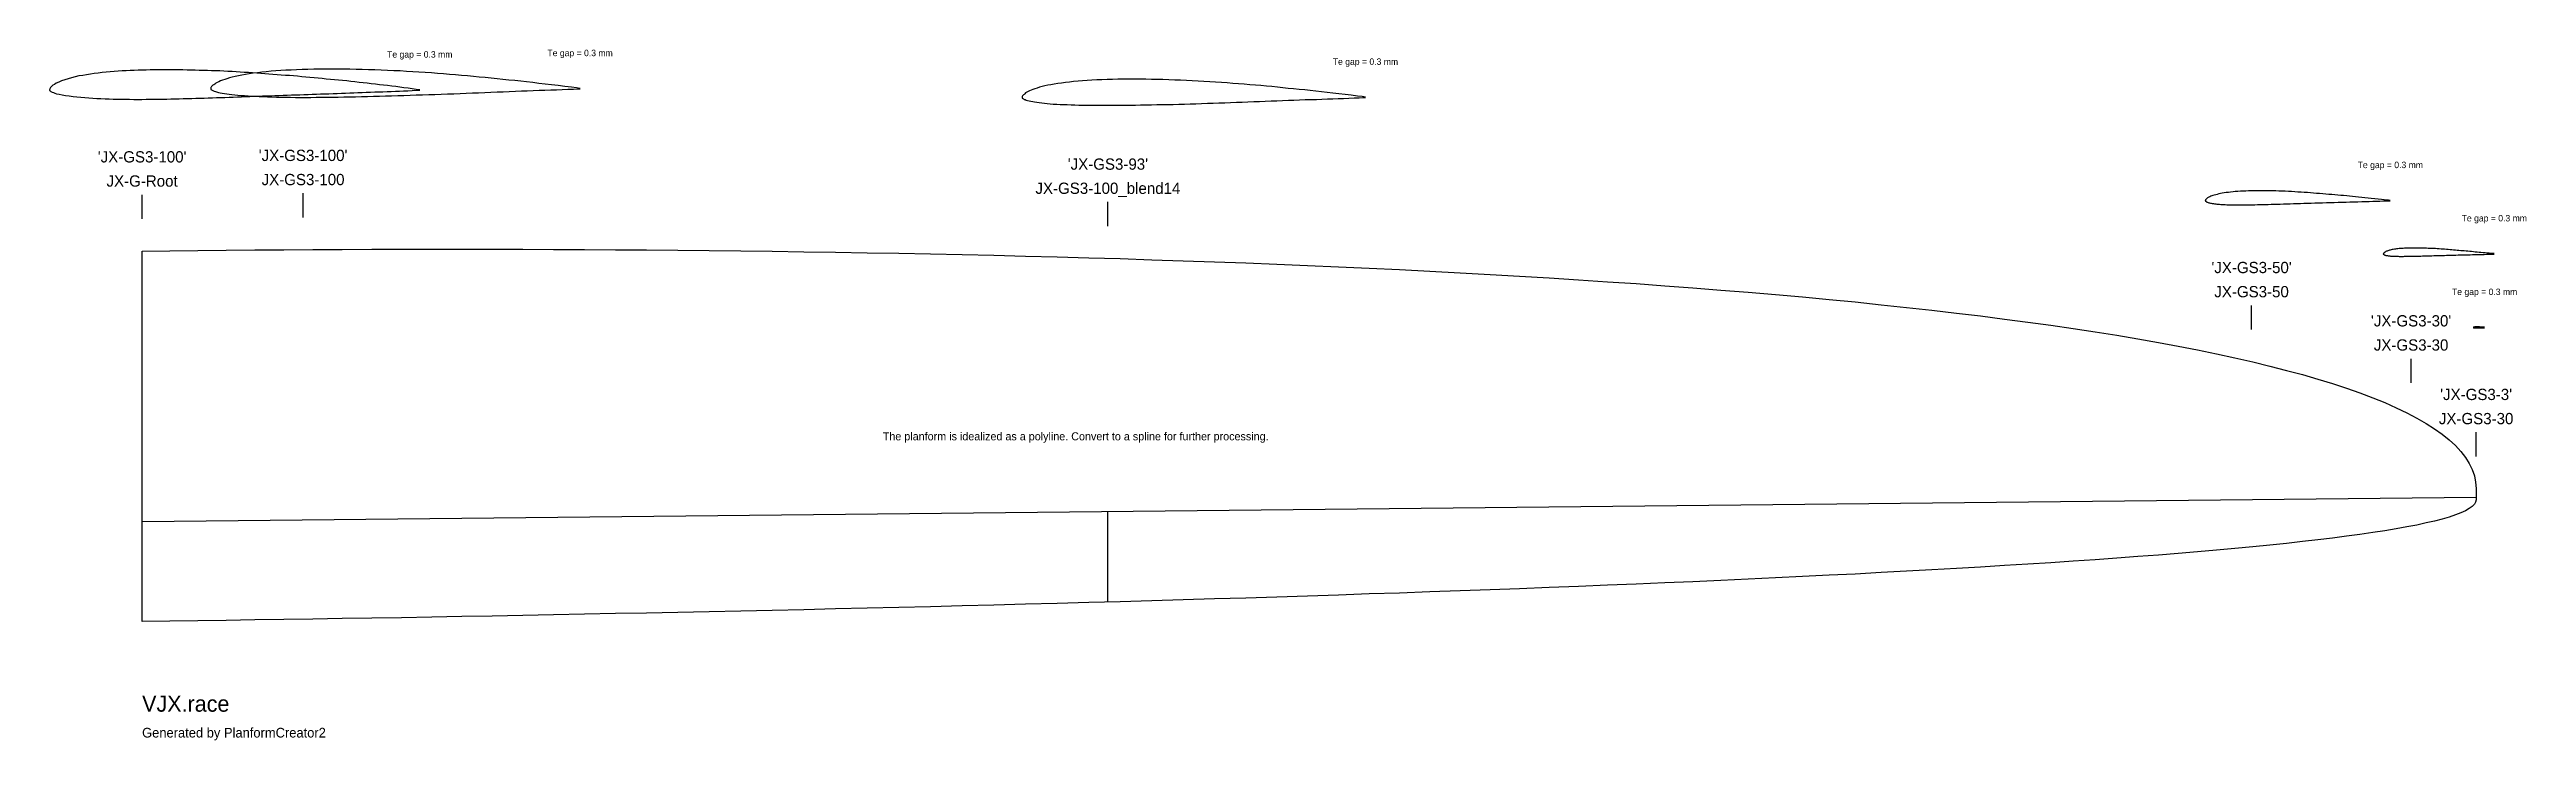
# Model space of a CAD drawing. Header units: metres. Extents: x -58 to 1481, y -74 to 355.
import ezdxf
from ezdxf.enums import TextEntityAlignment as Align

# ---------------------------------------------------------------- set-up
doc = ezdxf.new("R2010")
doc.units = ezdxf.units.M

msp = doc.modelspace()

# ---------------------------------------------------------------- linework, layer by layer
for points in [[(172.5, 330.1), (170.3, 330.4), (167.8, 330.8), (165.2, 331.1), (162.7, 331.4), (160.1, 331.8), (157.6, 332.1), (155.1, 332.4), (152.5, 332.7), (150, 333), (147.5, 333.3), (144.9, 333.6), (142.4, 333.9), (139.8, 334.2), (137.3, 334.5), (134.8, 334.7), (132.2, 335), (129.7, 335.3), (127.1, 335.6), (124.6, 335.8), (122, 336.1), (119.5, 336.3), (117, 336.6), (114.4, 336.8), (111.9, 337.1), (109.3, 337.3), (106.8, 337.6), (104.2, 337.8), (101.7, 338), (99.2, 338.2), (96.6, 338.5), (94.1, 338.7), (91.5, 338.9), (89, 339.1), (86.4, 339.3), (83.9, 339.5), (81.3, 339.7), (78.8, 339.9), (76.2, 340.1), (73.7, 340.3), (71.2, 340.4), (68.6, 340.6), (66.1, 340.8), (63.5, 340.9), (61, 341.1), (58.4, 341.2), (55.9, 341.4), (53.3, 341.5), (50.8, 341.6), (48.2, 341.8), (45.7, 341.9), (43.2, 342), (40.6, 342.1), (38.1, 342.2), (35.5, 342.2), (33, 342.3), (30.4, 342.4), (27.9, 342.4), (25.4, 342.5), (22.8, 342.5), (20.3, 342.5), (17.8, 342.5), (15.2, 342.5), (12.7, 342.5), (10.2, 342.5), (7.7, 342.5), (5.1, 342.5), (2.6, 342.4), (0.1, 342.4), (-2.4, 342.3), (-4.9, 342.2), (-7.4, 342.1), (-9.9, 341.9), (-12.4, 341.8), (-14.9, 341.6), (-17.4, 341.5), (-19.9, 341.3), (-22.3, 341), (-24.8, 340.8), (-27.2, 340.5), (-29.7, 340.2), (-32.1, 339.9), (-34.5, 339.5), (-36.9, 339.1), (-39.2, 338.7), (-41.5, 338.2), (-43.8, 337.6), (-46, 337), (-48.1, 336.4), (-50.1, 335.7), (-51.8, 334.9), (-53.3, 334.2), (-54.5, 333.5), (-55.4, 332.9), (-56, 332.4), (-56.5, 331.9), (-56.9, 331.5), (-57.1, 331.2), (-57.3, 330.8), (-57.4, 330.5), (-57.5, 330.2), (-57.5, 330), (-57.5, 329.9), (-57.4, 329.7), (-57.3, 329.5), (-57, 329.3), (-56.7, 329.1), (-56.3, 328.8), (-55.8, 328.6), (-55.1, 328.4), (-54.2, 328.1), (-53.1, 327.7), (-51.6, 327.4), (-49.7, 327), (-47.6, 326.6), (-45.3, 326.3), (-42.9, 326), (-40.5, 325.7), (-38, 325.5), (-35.6, 325.3), (-33.1, 325.1), (-30.6, 324.9), (-28.1, 324.8), (-25.6, 324.7), (-23, 324.6), (-20.5, 324.5), (-18, 324.4), (-15.4, 324.4), (-12.9, 324.3), (-10.3, 324.3), (-7.8, 324.3), (-5.2, 324.2), (-2.7, 324.2), (-0.1, 324.2), (2.5, 324.3), (5, 324.3), (7.6, 324.3), (10.2, 324.3), (12.7, 324.4), (15.3, 324.4), (17.9, 324.5), (20.4, 324.5), (23, 324.6), (25.6, 324.7), (28.2, 324.7), (30.8, 324.8), (33.3, 324.9), (35.9, 324.9), (38.5, 325), (41.1, 325.1), (43.7, 325.2), (46.2, 325.3), (48.8, 325.4), (51.4, 325.4), (54, 325.5), (56.6, 325.6), (59.2, 325.7), (61.7, 325.8), (64.3, 325.9), (66.9, 326), (69.5, 326.1), (72.1, 326.2), (74.7, 326.3), (77.2, 326.3), (79.8, 326.4), (82.4, 326.5), (85, 326.6), (87.6, 326.7), (90.2, 326.8), (92.8, 326.9), (95.4, 327), (97.9, 327.1), (100.5, 327.2), (103.1, 327.3), (105.7, 327.4), (108.3, 327.5), (110.9, 327.6), (113.5, 327.6), (116, 327.7), (118.6, 327.8), (121.2, 327.9), (123.8, 328), (126.4, 328.1), (129, 328.2), (131.5, 328.3), (134.1, 328.4), (136.7, 328.5), (139.3, 328.6), (141.9, 328.7), (144.5, 328.8), (147, 328.9), (149.6, 328.9), (152.2, 329), (154.8, 329.1), (157.4, 329.2), (159.9, 329.3), (162.5, 329.4), (165.1, 329.5), (167.7, 329.6), (170.3, 329.8), (172.5, 329.9)], [(272.1, 331), (269.8, 331.3), (266.8, 331.7), (262.6, 332.2), (258.4, 332.7), (254.3, 333.2), (250.4, 333.7), (246.5, 334.1), (242.7, 334.6), (238.9, 335), (235.2, 335.4), (231.5, 335.8), (227.8, 336.2), (224.1, 336.6), (220.5, 337), (216.8, 337.3), (213.2, 337.7), (209.5, 338), (205.9, 338.4), (202.2, 338.7), (198.5, 339.1), (194.8, 339.4), (191, 339.7), (187.3, 340), (183.5, 340.3), (179.7, 340.6), (175.8, 340.8), (172, 341.1), (168.1, 341.3), (164.2, 341.5), (160.3, 341.8), (156.4, 342), (152.5, 342.2), (148.6, 342.3), (144.6, 342.5), (140.7, 342.6), (136.8, 342.7), (132.9, 342.8), (129.1, 342.9), (125.2, 343), (121.4, 343), (117.6, 343), (113.9, 343), (110.2, 343), (106.6, 342.9), (103, 342.8), (99.5, 342.7), (96, 342.6), (92.7, 342.4), (89.4, 342.3), (86.2, 342.1), (83.1, 341.8), (80.1, 341.6), (77.1, 341.3), (74.3, 341), (71.6, 340.7), (69, 340.4), (66.6, 340), (64.2, 339.6), (62, 339.2), (59.9, 338.8), (57.9, 338.4), (56, 337.9), (54.3, 337.5), (52.7, 337), (51.3, 336.6), (49.9, 336.1), (48.7, 335.6), (47.6, 335.1), (46.7, 334.6), (45.8, 334.2), (45.1, 333.7), (44.5, 333.3), (43.9, 332.9), (43.5, 332.5), (43.2, 332.1), (43, 331.8), (42.8, 331.5), (42.7, 331.2), (42.6, 331), (42.6, 330.9), (42.7, 330.7), (42.8, 330.4), (43.1, 330.1), (43.5, 329.9), (44, 329.6), (44.7, 329.3), (45.5, 329), (46.3, 328.8), (47.4, 328.5), (48.5, 328.3), (49.7, 328), (51.1, 327.8), (52.6, 327.6), (54.1, 327.4), (55.8, 327.2), (57.6, 327), (59.5, 326.8), (61.5, 326.6), (63.6, 326.5), (65.8, 326.3), (68, 326.2), (70.4, 326.1), (72.8, 326), (75.4, 325.9), (78, 325.8), (80.7, 325.7), (83.5, 325.6), (86.3, 325.6), (89.2, 325.5), (92.2, 325.5), (95.3, 325.4), (98.4, 325.4), (101.6, 325.4), (104.9, 325.4), (108.2, 325.5), (111.5, 325.5), (114.9, 325.5), (118.4, 325.6), (121.9, 325.6), (125.4, 325.7), (129, 325.7), (132.6, 325.8), (136.3, 325.9), (140, 326), (143.7, 326.1), (147.4, 326.2), (151.2, 326.3), (155, 326.4), (158.8, 326.5), (162.6, 326.6), (166.5, 326.8), (170.3, 326.9), (174.2, 327), (178.1, 327.2), (181.9, 327.3), (185.8, 327.5), (189.7, 327.6), (193.6, 327.7), (197.5, 327.9), (201.3, 328), (205.2, 328.2), (209, 328.3), (212.9, 328.5), (216.7, 328.6), (220.5, 328.8), (224.3, 328.9), (228.1, 329.1), (231.9, 329.2), (235.6, 329.4), (239.3, 329.5), (243, 329.6), (246.7, 329.8), (250.3, 329.9), (253.9, 330.1), (257.5, 330.2), (261, 330.3), (264.5, 330.5), (268, 330.6), (270.4, 330.7), (272.1, 330.7)], [(760, 325.6), (758, 325.9), (755.1, 326.2), (751.2, 326.7), (747.3, 327.2), (743.5, 327.6), (739.8, 328), (736.2, 328.4), (732.7, 328.8), (729.2, 329.2), (725.7, 329.6), (722.3, 330), (718.8, 330.3), (715.4, 330.7), (712, 331), (708.7, 331.4), (705.3, 331.7), (701.9, 332.1), (698.5, 332.4), (695, 332.7), (691.6, 333), (688.1, 333.3), (684.6, 333.6), (681.1, 333.9), (677.6, 334.1), (674.1, 334.4), (670.5, 334.6), (666.9, 334.9), (663.3, 335.1), (659.7, 335.3), (656.1, 335.5), (652.4, 335.7), (648.8, 335.9), (645.2, 336.1), (641.5, 336.2), (637.9, 336.3), (634.2, 336.5), (630.6, 336.6), (627, 336.6), (623.5, 336.7), (619.9, 336.7), (616.4, 336.7), (612.9, 336.7), (609.5, 336.7), (606.1, 336.7), (602.8, 336.6), (599.5, 336.5), (596.3, 336.4), (593.2, 336.3), (590.1, 336.1), (587.2, 335.9), (584.3, 335.7), (581.5, 335.5), (578.7, 335.2), (576.1, 334.9), (573.6, 334.7), (571.2, 334.3), (568.9, 334), (566.7, 333.7), (564.6, 333.3), (562.7, 332.9), (560.8, 332.5), (559.1, 332.1), (557.5, 331.7), (556, 331.2), (554.7, 330.8), (553.4, 330.4), (552.3, 329.9), (551.3, 329.5), (550.4, 329), (549.6, 328.6), (548.9, 328.2), (548.3, 327.7), (547.9, 327.3), (547.5, 327), (547.2, 326.6), (547, 326.3), (546.8, 326), (546.7, 325.8), (546.7, 325.6), (546.7, 325.5), (546.7, 325.3), (546.8, 325), (547.1, 324.8), (547.5, 324.5), (547.9, 324.2), (548.6, 324), (549.3, 323.7), (550.1, 323.5), (551, 323.2), (552.1, 323), (553.3, 322.8), (554.5, 322.6), (555.9, 322.4), (557.4, 322.2), (558.9, 322), (560.6, 321.8), (562.3, 321.6), (564.2, 321.5), (566.1, 321.3), (568.2, 321.2), (570.3, 321.1), (572.5, 321), (574.7, 320.9), (577.1, 320.8), (579.5, 320.7), (582, 320.6), (584.6, 320.6), (587.3, 320.5), (590, 320.5), (592.8, 320.5), (595.6, 320.5), (598.5, 320.5), (601.5, 320.5), (604.5, 320.5), (607.6, 320.5), (610.7, 320.5), (613.9, 320.6), (617.1, 320.6), (620.3, 320.7), (623.6, 320.7), (627, 320.8), (630.3, 320.9), (633.7, 320.9), (637.2, 321), (640.6, 321.1), (644.1, 321.2), (647.6, 321.3), (651.1, 321.4), (654.7, 321.5), (658.2, 321.6), (661.8, 321.8), (665.4, 321.9), (669, 322), (672.6, 322.1), (676.2, 322.3), (679.8, 322.4), (683.4, 322.5), (687, 322.7), (690.6, 322.8), (694.2, 322.9), (697.8, 323.1), (701.4, 323.2), (705, 323.3), (708.5, 323.5), (712.1, 323.6), (715.6, 323.7), (719.1, 323.8), (722.6, 324), (726.1, 324.1), (729.6, 324.2), (733, 324.4), (736.4, 324.5), (739.8, 324.6), (743.1, 324.7), (746.4, 324.8), (749.7, 325), (753, 325.1), (756.2, 325.2), (758.4, 325.3), (760, 325.3)], [(0, 250), (0, 265)], [(100, 250.9), (100, 265.9)], [(1396.7, 261.5), (1395.6, 261.6), (1394.4, 261.7), (1392.9, 261.9), (1391.2, 262.1), (1389.1, 262.3), (1387, 262.5), (1384.9, 262.7), (1382.9, 262.9), (1380.9, 263.1), (1379, 263.3), (1377, 263.5), (1375.1, 263.7), (1373.3, 263.8), (1371.4, 264), (1369.6, 264.2), (1367.7, 264.4), (1365.9, 264.6), (1364, 264.7), (1362.2, 264.9), (1360.3, 265.1), (1358.5, 265.2), (1356.6, 265.4), (1354.7, 265.5), (1352.8, 265.7), (1350.9, 265.8), (1349, 266), (1347.1, 266.1), (1345.2, 266.3), (1343.2, 266.4), (1341.3, 266.5), (1339.3, 266.6), (1337.3, 266.8), (1335.3, 266.9), (1333.4, 267), (1331.4, 267.1), (1329.4, 267.1), (1327.4, 267.2), (1325.5, 267.3), (1323.5, 267.3), (1321.6, 267.4), (1319.7, 267.4), (1317.8, 267.4), (1315.9, 267.4), (1314, 267.4), (1312.2, 267.4), (1310.4, 267.3), (1308.6, 267.3), (1306.9, 267.2), (1305.2, 267.2), (1303.6, 267.1), (1302, 267), (1300.4, 266.9), (1299, 266.7), (1297.5, 266.6), (1296.1, 266.4), (1294.8, 266.3), (1293.5, 266.1), (1292.3, 265.9), (1291.2, 265.7), (1290.1, 265.5), (1289.1, 265.2), (1288.2, 265), (1287.3, 264.8), (1286.5, 264.5), (1285.8, 264.3), (1285.1, 264), (1284.5, 263.7), (1284, 263.5), (1283.5, 263.2), (1283.1, 263), (1282.8, 262.7), (1282.5, 262.5), (1282.2, 262.3), (1282.1, 262.1), (1281.9, 261.9), (1281.8, 261.7), (1281.8, 261.5), (1281.7, 261.5), (1281.7, 261.4), (1281.7, 261.3), (1281.7, 261.2), (1281.8, 261.1), (1281.8, 261), (1282, 260.9), (1282.2, 260.7), (1282.4, 260.6), (1282.7, 260.4), (1283.1, 260.3), (1283.5, 260.2), (1283.9, 260), (1284.4, 259.9), (1285, 259.8), (1285.5, 259.7), (1286.1, 259.6), (1286.8, 259.5), (1287.5, 259.4), (1288.2, 259.3), (1288.9, 259.2), (1289.7, 259.2), (1290.5, 259.1), (1291.4, 259), (1292.2, 259), (1293.1, 258.9), (1294.1, 258.9), (1295.1, 258.8), (1296.1, 258.8), (1297.1, 258.8), (1298.2, 258.8), (1299.3, 258.7), (1300.5, 258.7), (1301.7, 258.7), (1302.9, 258.7), (1304.1, 258.7), (1305.5, 258.7), (1306.8, 258.7), (1308.2, 258.8), (1309.6, 258.8), (1311.1, 258.8), (1312.6, 258.8), (1314.2, 258.9), (1315.8, 258.9), (1317.4, 258.9), (1319.1, 259), (1320.9, 259), (1322.7, 259.1), (1324.5, 259.1), (1326.4, 259.2), (1328.3, 259.2), (1330.3, 259.3), (1332.3, 259.3), (1334.4, 259.4), (1336.5, 259.5), (1338.6, 259.5), (1340.8, 259.6), (1343, 259.7), (1345.3, 259.7), (1347.6, 259.8), (1349.9, 259.9), (1352.2, 259.9), (1354.6, 260), (1357, 260.1), (1359.4, 260.2), (1361.9, 260.2), (1364.3, 260.3), (1366.7, 260.4), (1369.2, 260.4), (1371.6, 260.5), (1374.1, 260.6), (1376.5, 260.6), (1378.9, 260.7), (1381.2, 260.8), (1383.6, 260.8), (1385.8, 260.9), (1388.1, 261), (1390.2, 261), (1392.1, 261.1), (1393.7, 261.1), (1394.9, 261.1), (1395.9, 261.2), (1396.7, 261.2)], [(600, 245.5), (600, 260.5)], [(0, 0), (0, 230), (17.2, 230.2), (34.7, 230.4), (52.3, 230.5), (70, 230.7), (88, 230.8), (106.1, 230.9), (124.3, 231), (142.7, 231.1), (161.2, 231.1), (179.9, 231.2), (198.7, 231.2), (217.5, 231.1), (236.5, 231.1), (255.6, 231), (274.8, 230.9), (294.1, 230.8), (313.4, 230.7), (332.9, 230.5), (352.3, 230.3), (371.9, 230.1), (391.4, 229.9), (411, 229.6), (430.7, 229.3), (450.4, 229), (470.1, 228.6), (489.7, 228.2), (509.4, 227.8), (529.1, 227.4), (548.8, 226.9), (568.5, 226.4), (588.1, 225.8), (607.7, 225.3), (627.3, 224.6), (646.8, 224), (666.2, 223.3), (685.6, 222.6), (704.9, 221.8), (724.1, 221), (743.3, 220.2), (762.3, 219.4), (781.2, 218.5), (800.1, 217.5), (818.8, 216.5), (837.4, 215.5), (855.8, 214.4), (874.2, 213.3), (892.3, 212.2), (910.3, 211), (928.2, 209.8), (945.9, 208.5), (963.4, 207.2), (980.7, 205.8), (997.8, 204.4), (1014.8, 203), (1031.5, 201.5), (1048, 200), (1064.3, 198.4), (1080.4, 196.7), (1096.2, 195), (1111.8, 193.3), (1127.1, 191.5), (1142.2, 189.7), (1157, 187.8), (1171.5, 185.9), (1185.8, 183.9), (1199.7, 181.9), (1213.4, 179.8), (1226.8, 177.7), (1239.8, 175.5), (1252.6, 173.2), (1265, 170.9), (1277, 168.6), (1288.8, 166.1), (1300.2, 163.7), (1311.2, 161.2), (1321.9, 158.6), (1332.2, 155.9), (1342.1, 153.3), (1351.6, 150.5), (1360.8, 147.7), (1369.5, 144.8), (1377.8, 141.9), (1385.8, 138.9), (1393.3, 135.9), (1400.3, 132.7), (1407, 129.6), (1413.2, 126.3), (1418.9, 123), (1424.2, 119.7), (1429, 116.3), (1433.3, 112.8), (1437.2, 109.2), (1440.5, 105.6), (1443.4, 101.9), (1445.7, 98.2), (1447.6, 94.3), (1448.9, 90.5), (1449.7, 86.5), (1450, 82.5), (1450, 75.5), (1449.7, 74.1), (1448.9, 72.8), (1447.6, 71.4), (1445.7, 70.1), (1443.4, 68.8), (1440.5, 67.5), (1437.2, 66.2), (1433.3, 64.9), (1429, 63.6), (1424.2, 62.4), (1418.9, 61.2), (1413.2, 59.9), (1407, 58.7), (1400.3, 57.6), (1393.3, 56.4), (1385.8, 55.2), (1377.8, 54.1), (1369.5, 52.9), (1360.8, 51.8), (1351.6, 50.7), (1342.1, 49.6), (1332.2, 48.5), (1321.9, 47.5), (1311.2, 46.4), (1300.2, 45.4), (1288.8, 44.3), (1277, 43.3), (1265, 42.3), (1252.6, 41.3), (1239.8, 40.3), (1226.8, 39.4), (1213.4, 38.4), (1199.7, 37.5), (1185.8, 36.5), (1171.5, 35.6), (1157, 34.7), (1142.2, 33.8), (1127.1, 32.9), (1111.8, 32.1), (1096.2, 31.2), (1080.4, 30.4), (1064.3, 29.5), (1048, 28.7), (1031.5, 27.9), (1014.8, 27.1), (997.8, 26.3), (980.7, 25.5), (963.4, 24.7), (945.9, 24), (928.2, 23.2), (910.3, 22.5), (892.3, 21.8), (874.2, 21.1), (855.8, 20.4), (837.4, 19.7), (818.8, 19), (800.1, 18.4), (781.2, 17.7), (762.3, 17.1), (743.3, 16.4), (724.1, 15.8), (704.9, 15.2), (685.6, 14.6), (666.2, 14), (646.8, 13.4), (627.3, 12.9), (607.7, 12.3), (588.1, 11.8), (568.5, 11.2), (548.8, 10.7), (529.1, 10.2), (509.4, 9.7), (489.7, 9.2), (470.1, 8.7), (450.4, 8.2), (430.7, 7.8), (411, 7.3), (391.4, 6.9), (371.9, 6.5), (352.3, 6), (332.9, 5.6), (313.4, 5.2), (294.1, 4.9), (274.8, 4.5), (255.6, 4.1), (236.5, 3.7), (217.5, 3.4), (198.7, 3.1), (179.9, 2.7), (161.2, 2.4), (142.7, 2.1), (124.3, 1.8), (106.1, 1.5), (88, 1.2), (70, 1), (52.3, 0.7), (34.7, 0.5), (17.2, 0.2), (0, 0)], [(1461.3, 228.4), (1460.6, 228.4), (1459.6, 228.5), (1458.2, 228.6), (1456.9, 228.8), (1455.6, 228.9), (1454.3, 229), (1453, 229.1), (1451.8, 229.2), (1450.6, 229.3), (1449.4, 229.4), (1448.3, 229.5), (1447.1, 229.7), (1446, 229.8), (1444.9, 229.9), (1443.8, 230), (1442.6, 230.1), (1441.5, 230.1), (1440.4, 230.2), (1439.3, 230.3), (1438.2, 230.4), (1437.1, 230.5), (1436, 230.6), (1434.9, 230.7), (1433.8, 230.8), (1432.7, 230.9), (1431.5, 231), (1430.4, 231.1), (1429.3, 231.2), (1428.2, 231.2), (1427, 231.3), (1425.9, 231.4), (1424.8, 231.5), (1423.6, 231.5), (1422.5, 231.6), (1421.4, 231.7), (1420.3, 231.7), (1419.2, 231.8), (1418, 231.8), (1416.9, 231.8), (1415.8, 231.9), (1414.7, 231.9), (1413.7, 231.9), (1412.6, 231.9), (1411.6, 231.9), (1410.5, 231.9), (1409.5, 231.9), (1408.5, 231.9), (1407.5, 231.9), (1406.6, 231.8), (1405.6, 231.8), (1404.7, 231.7), (1403.8, 231.7), (1403, 231.6), (1402.2, 231.5), (1401.4, 231.4), (1400.6, 231.3), (1399.9, 231.2), (1399.2, 231.1), (1398.5, 231), (1397.8, 230.9), (1397.2, 230.8), (1396.7, 230.6), (1396.1, 230.5), (1395.7, 230.3), (1395.2, 230.2), (1394.8, 230), (1394.4, 229.9), (1394, 229.7), (1393.7, 229.6), (1393.5, 229.4), (1393.2, 229.3), (1393, 229.1), (1392.8, 229), (1392.7, 228.8), (1392.6, 228.7), (1392.5, 228.6), (1392.4, 228.4), (1392.4, 228.3), (1392.3, 228.3), (1392.3, 228.2), (1392.3, 228.1), (1392.4, 228), (1392.5, 228), (1392.6, 227.9), (1392.7, 227.8), (1392.8, 227.7), (1393, 227.6), (1393.2, 227.5), (1393.5, 227.5), (1393.7, 227.4), (1394, 227.3), (1394.3, 227.3), (1394.6, 227.2), (1394.9, 227.2), (1395.3, 227.1), (1395.6, 227.1), (1396, 227), (1396.4, 227), (1396.8, 226.9), (1397.3, 226.9), (1397.7, 226.9), (1398.2, 226.9), (1398.7, 226.8), (1399.2, 226.8), (1399.8, 226.8), (1400.3, 226.8), (1400.9, 226.8), (1401.5, 226.8), (1402.1, 226.7), (1402.8, 226.7), (1403.5, 226.7), (1404.2, 226.7), (1404.9, 226.7), (1405.6, 226.8), (1406.4, 226.8), (1407.2, 226.8), (1408, 226.8), (1408.8, 226.8), (1409.7, 226.8), (1410.6, 226.8), (1411.6, 226.9), (1412.5, 226.9), (1413.5, 226.9), (1414.5, 226.9), (1415.6, 226.9), (1416.6, 227), (1417.7, 227), (1418.9, 227), (1420, 227.1), (1421.2, 227.1), (1422.4, 227.1), (1423.7, 227.2), (1425, 227.2), (1426.3, 227.2), (1427.6, 227.3), (1428.9, 227.3), (1430.3, 227.3), (1431.7, 227.4), (1433.1, 227.4), (1434.5, 227.4), (1435.9, 227.5), (1437.4, 227.5), (1438.9, 227.6), (1440.3, 227.6), (1441.8, 227.6), (1443.3, 227.7), (1444.8, 227.7), (1446.3, 227.7), (1447.7, 227.8), (1449.2, 227.8), (1450.6, 227.8), (1452.1, 227.9), (1453.5, 227.9), (1454.9, 227.9), (1456.2, 228), (1457.5, 228), (1458.8, 228), (1460, 228), (1460.8, 228), (1461.3, 228.1)], [(1310.5, 181.3), (1310.5, 196.3)], [(1455.3, 182.7), (1455.2, 182.7), (1455.1, 182.7), (1454.9, 182.7), (1454.8, 182.7), (1454.7, 182.7), (1454.5, 182.7), (1454.4, 182.7), (1454.3, 182.7), (1454.2, 182.7), (1454, 182.7), (1453.9, 182.7), (1453.8, 182.8), (1453.7, 182.8), (1453.6, 182.8), (1453.5, 182.8), (1453.4, 182.8), (1453.2, 182.8), (1453.1, 182.8), (1453, 182.8), (1452.9, 182.8), (1452.8, 182.8), (1452.7, 182.8), (1452.6, 182.8), (1452.5, 182.8), (1452.3, 182.8), (1452.2, 182.9), (1452.1, 182.9), (1452, 182.9), (1451.9, 182.9), (1451.8, 182.9), (1451.7, 182.9), (1451.5, 182.9), (1451.4, 182.9), (1451.3, 182.9), (1451.2, 182.9), (1451.1, 182.9), (1451, 182.9), (1450.9, 182.9), (1450.7, 182.9), (1450.6, 182.9), (1450.5, 182.9), (1450.4, 182.9), (1450.3, 182.9), (1450.2, 182.9), (1450.1, 182.9), (1450, 182.9), (1449.9, 182.9), (1449.8, 182.9), (1449.7, 182.9), (1449.6, 182.9), (1449.5, 182.9), (1449.4, 182.9), (1449.3, 182.9), (1449.2, 182.9), (1449.2, 182.8), (1449.1, 182.8), (1449, 182.8), (1448.9, 182.8), (1448.9, 182.8), (1448.8, 182.8), (1448.7, 182.8), (1448.7, 182.8), (1448.6, 182.7), (1448.6, 182.7), (1448.5, 182.7), (1448.5, 182.7), (1448.5, 182.7), (1448.4, 182.7), (1448.4, 182.6), (1448.4, 182.6), (1448.3, 182.6), (1448.3, 182.6), (1448.3, 182.6), (1448.3, 182.6), (1448.3, 182.6), (1448.3, 182.5), (1448.3, 182.5), (1448.3, 182.5), (1448.2, 182.5), (1448.2, 182.5), (1448.2, 182.5), (1448.3, 182.5), (1448.3, 182.5), (1448.3, 182.5), (1448.3, 182.5), (1448.3, 182.5), (1448.3, 182.4), (1448.3, 182.4), (1448.4, 182.4), (1448.4, 182.4), (1448.4, 182.4), (1448.4, 182.4), (1448.5, 182.4), (1448.5, 182.4), (1448.5, 182.4), (1448.6, 182.4), (1448.6, 182.4), (1448.7, 182.4), (1448.7, 182.4), (1448.8, 182.4), (1448.8, 182.4), (1448.8, 182.4), (1448.9, 182.4), (1449, 182.3), (1449, 182.3), (1449.1, 182.3), (1449.1, 182.3), (1449.2, 182.3), (1449.2, 182.3), (1449.3, 182.3), (1449.4, 182.3), (1449.4, 182.3), (1449.5, 182.3), (1449.6, 182.3), (1449.7, 182.3), (1449.8, 182.3), (1449.8, 182.3), (1449.9, 182.3), (1450, 182.3), (1450.1, 182.3), (1450.2, 182.3), (1450.3, 182.3), (1450.4, 182.3), (1450.5, 182.3), (1450.6, 182.3), (1450.7, 182.3), (1450.8, 182.3), (1450.9, 182.3), (1451.1, 182.3), (1451.2, 182.3), (1451.3, 182.3), (1451.4, 182.3), (1451.6, 182.3), (1451.7, 182.3), (1451.8, 182.3), (1452, 182.3), (1452.1, 182.3), (1452.2, 182.3), (1452.4, 182.3), (1452.5, 182.3), (1452.7, 182.4), (1452.8, 182.4), (1453, 182.4), (1453.1, 182.4), (1453.3, 182.4), (1453.4, 182.4), (1453.6, 182.4), (1453.7, 182.4), (1453.9, 182.4), (1454, 182.4), (1454.2, 182.4), (1454.3, 182.4), (1454.5, 182.4), (1454.6, 182.4), (1454.7, 182.4), (1454.9, 182.4), (1455, 182.4), (1455.1, 182.4), (1455.2, 182.4), (1455.3, 182.4)], [(1409.6, 148.2), (1409.6, 163.2)], [(1450, 102.5), (1450, 117.5)], [(0, 62.1), (1450, 77.3)], [(600, 12.1), (600, 68.4)]]:
    msp.add_lwpolyline(points)

# ---------------------------------------------------------------- texts
for s, height, p in [('Te gap = 0.3 mm', 4, (172.5, 350.1)), ('Te gap = 0.3 mm', 4, (272.1, 351)), ('Te gap = 0.3 mm', 4, (760, 345.6)), ("'JX-GS3-100'", 7, (100, 285.9)), ("'JX-GS3-100'", 7, (0, 285)), ('JX-G-Root', 7, (0, 270)), ('JX-GS3-100', 7, (100, 270.9)), ("'JX-GS3-93'", 7, (600, 280.5)), ('Te gap = 0.3 mm', 4, (1396.7, 281.5)), ('JX-GS3-100_blend14', 7, (600, 265.5)), ('Te gap = 0.3 mm', 4, (1461.3, 248.4)), ("'JX-GS3-50'", 7, (1310.5, 216.3)), ('JX-GS3-50', 7, (1310.5, 201.3)), ('Te gap = 0.3 mm', 4, (1455.3, 202.7)), ("'JX-GS3-30'", 7, (1409.6, 183.2)), ('JX-GS3-30', 7, (1409.6, 168.2)), ("'JX-GS3-3'", 7, (1450, 137.5)), ('JX-GS3-30', 7, (1450, 122.5))]:
    msp.add_text(s, height=height).set_placement(p, align=Align.CENTER)
msp.add_text('The planform is idealized as a polyline. Convert to a spline for further processing.', height=5).set_placement((580, 115), align=Align.MIDDLE_CENTER)
for s, height, p in [('VJX.race', 10, (0, -46)), ('Generated by PlanformCreator2', 6, (0, -66))]:
    msp.add_text(s, height=height).set_placement(p, align=Align.TOP_LEFT)

doc.saveas('drawing.dxf')
